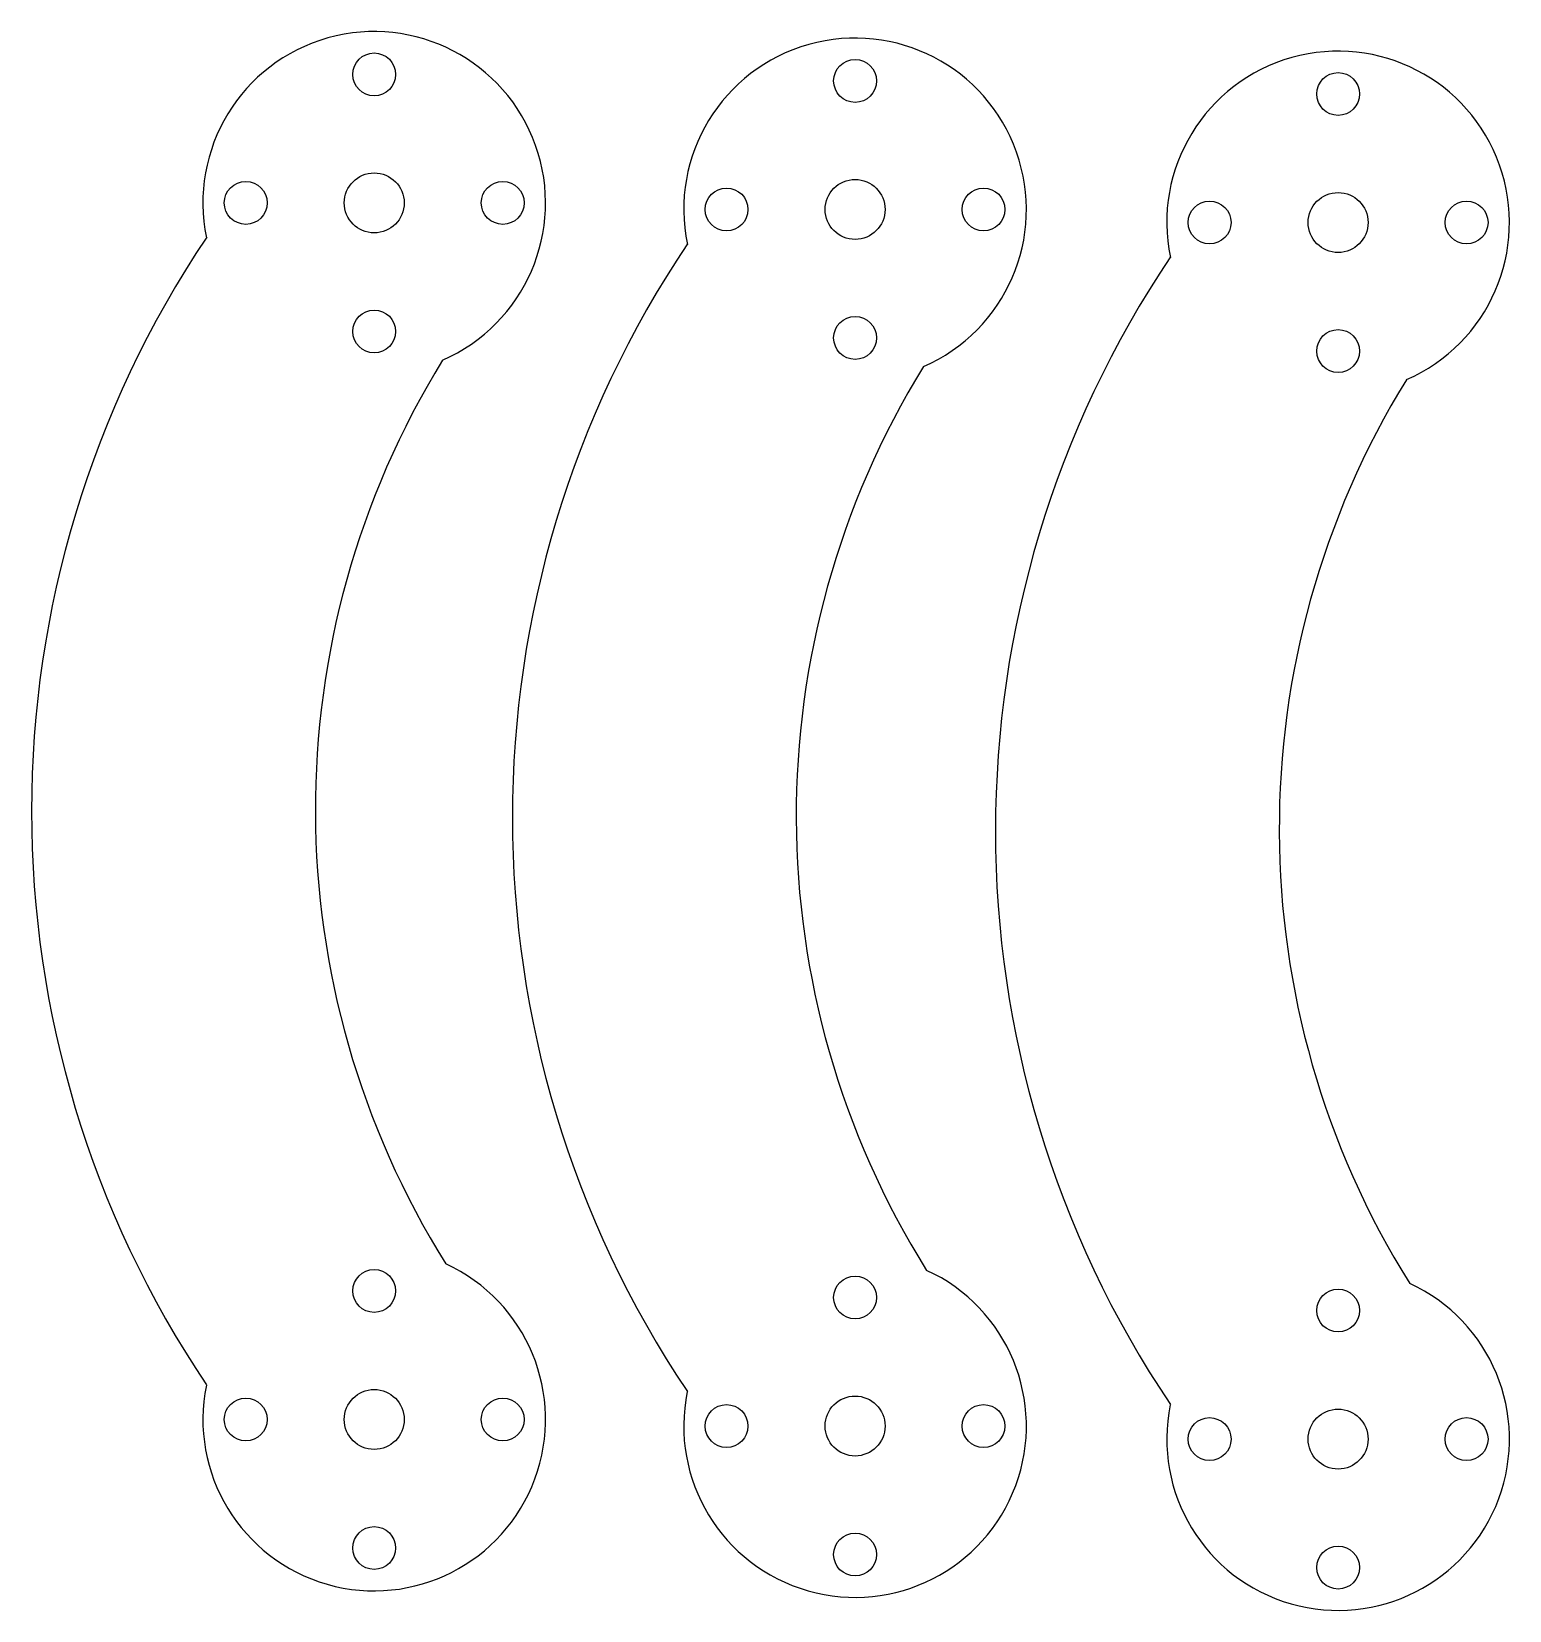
# Model space of a CAD drawing. Extents: x 35.7 to 121.9, y 129.2 to 221.4.
import ezdxf

# ---------------------------------------------------------------- set-up
doc = ezdxf.new("R2010")
doc.units = 0
doc.layers.add('KEEPOUTLAYER', color=6, linetype='CONTINUOUS')
doc.layers.add('PADHOLELAYER', color=156, linetype='CONTINUOUS')

msp = doc.modelspace()

# ---------------------------------------------------------------- linework, layer by layer
at = {"layer": 'KEEPOUTLAYER'}
for centre, radius, start, end in [((55.676, 211.371429), 10, 293.490498, 191.764253), ((83.743, 210.990429), 10, 293.490498, 191.764253), ((111.937, 210.228429), 10, 293.490498, 191.764253), ((95.675999, 175.871429), 59.999999, 146.058005, 213.925193), ((123.742999, 175.490429), 59.999999, 146.058005, 213.925193), ((151.936999, 174.728429), 59.999999, 146.058005, 213.925193), ((102.241083, 175.976831), 49.999999, 148.372197, 212.032253), ((130.308083, 175.595831), 49.999999, 148.372197, 212.032253), ((158.502083, 174.833831), 49.999999, 148.372197, 212.032253), ((55.676, 140.371429), 10, 168.426641, 65.306746), ((83.743, 139.990429), 10, 168.426641, 65.306746), ((111.937, 139.228429), 10, 168.426641, 65.306746)]:
    msp.add_arc(centre, radius, start, end, dxfattribs=at)
at = {"layer": 'PADHOLELAYER'}
for centre, radius in [((55.676, 218.871429), 1.25), ((83.743, 218.490429), 1.25), ((111.937, 217.728429), 1.25), ((55.676, 211.371429), 1.75), ((48.176, 211.371429), 1.25), ((63.176, 211.371429), 1.25), ((76.243, 210.990429), 1.25), ((83.743, 210.990429), 1.75), ((91.243, 210.990429), 1.25), ((111.937, 210.228429), 1.75), ((104.437, 210.228429), 1.25), ((119.437, 210.228429), 1.25), ((55.676, 203.871429), 1.25), ((83.743, 203.490429), 1.25), ((111.937, 202.728429), 1.25), ((55.676, 147.871429), 1.25), ((83.743, 147.490429), 1.25), ((111.937, 146.728429), 1.25), ((55.676, 140.371429), 1.75), ((48.176, 140.371429), 1.25), ((63.176, 140.371429), 1.25), ((76.243, 139.990429), 1.25), ((83.743, 139.990429), 1.75), ((91.243, 139.990429), 1.25), ((104.437, 139.228429), 1.25), ((111.937, 139.228429), 1.75), ((119.437, 139.228429), 1.25), ((55.676, 132.871428), 1.25), ((83.743, 132.490428), 1.25), ((111.937, 131.728428), 1.25)]:
    msp.add_circle(centre, radius, dxfattribs=at)

doc.saveas('drawing.dxf')
